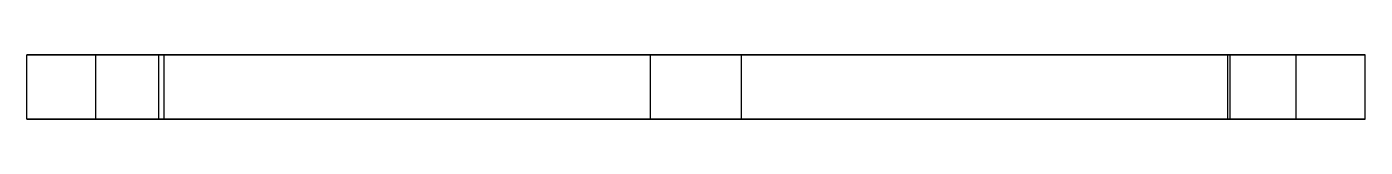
# Model space of a CAD drawing. Header units: millimetres. Extents: x -60 to 60, y 0 to 6.
import ezdxf

# ---------------------------------------------------------------- set-up
doc = ezdxf.new("R2010")
doc.units = ezdxf.units.MM
doc.layers.add('Body003', color=7, linetype='CONTINUOUS')

msp = doc.modelspace()

# ---------------------------------------------------------------- linework, layer by layer
at = {"layer": 'Body003'}
for p, q in [((-60.1, 0, 31.76), (-60.1, 5.75, 31.76)), ((-47.76, 5.75, 44.1), (-60.1, 5.75, 31.76)), ((-60.1, 0, 31.76), (-60.1, 5.75, 31.76)), ((-60.1, 0, 4.1), (-60.1, 5.75, 4.1)), ((-60.1, 5.75, 31.76), (-60.1, 5.75, 4.1)), ((-60.1, 0, 4.1), (-60.1, 5.75, 4.1)), ((-60.1, 5.75, 4.1), (-53.9, 5.75, 4.1)), ((-60.1, 0, -4.1), (-60.1, 5.75, -4.1)), ((-53.9, 5.75, -4.1), (-60.1, 5.75, -4.1)), ((-60.1, 0, -4.1), (-60.1, 5.75, -4.1)), ((-60.1, 0, -32.04), (-60.1, 5.75, -32.04)), ((-60.1, 5.75, -4.1), (-60.1, 5.75, -32.04)), ((-60.1, 0, -32.04), (-60.1, 5.75, -32.04)), ((-60.1, 5.75, -32.04), (-48.24, 5.75, -43.9)), ((-47.76, 5.75, 44.1), (-60.1, 5.75, 31.76)), ((-60.1, 5.75, 31.76), (-60.1, 5.75, 4.1)), ((-60.1, 5.75, 4.1), (-53.9, 5.75, 4.1)), ((-53.9, 5.75, -4.1), (-60.1, 5.75, -4.1)), ((-60.1, 5.75, -4.1), (-60.1, 5.75, -32.04)), ((-60.1, 5.75, -32.04), (-48.24, 5.75, -43.9)), ((-53.9, 0, 4.1), (-53.9, 5.75, 4.1)), ((-53.9, 0, 4.1), (-53.9, 5.75, 4.1)), ((-53.9, 0, -4.1), (-53.9, 5.75, -4.1)), ((-53.9, 5.75, 4.1), (-53.9, 5.75, -4.1)), ((-53.9, 0, -4.1), (-53.9, 5.75, -4.1)), ((-53.9, 5.75, 4.1), (-53.9, 5.75, -4.1)), ((-48.24, 0, -43.9), (-48.24, 5.75, -43.9)), ((-48.24, 0, -43.9), (-48.24, 5.75, -43.9)), ((-48.24, 5.75, -43.9), (-4.1, 5.75, -43.9)), ((-48.24, 5.75, -43.9), (-4.1, 5.75, -43.9)), ((-47.76, 0, 44.1), (-47.76, 5.75, 44.1)), ((-4.1, 5.75, 44.1), (-47.76, 5.75, 44.1)), ((-47.76, 0, 44.1), (-47.76, 5.75, 44.1)), ((-4.1, 5.75, 44.1), (-47.76, 5.75, 44.1)), ((-4.1, 0, 37.9), (-4.1, 5.75, 37.9)), ((4.1, 5.75, 37.9), (-4.1, 5.75, 37.9)), ((-4.1, 0, 37.9), (-4.1, 5.75, 37.9)), ((-4.1, 0, 44.1), (-4.1, 5.75, 44.1)), ((-4.1, 5.75, 37.9), (-4.1, 5.75, 44.1)), ((-4.1, 0, 44.1), (-4.1, 5.75, 44.1)), ((-4.1, 0, -43.9), (-4.1, 5.75, -43.9)), ((-4.1, 0, -43.9), (-4.1, 5.75, -43.9)), ((-4.1, 0, -37.9), (-4.1, 5.75, -37.9)), ((-4.1, 5.75, -43.9), (-4.1, 5.75, -37.9)), ((-4.1, 0, -37.9), (-4.1, 5.75, -37.9)), ((-4.1, 5.75, -37.9), (4.1, 5.75, -37.9)), ((4.1, 5.75, 37.9), (-4.1, 5.75, 37.9)), ((-4.1, 5.75, 37.9), (-4.1, 5.75, 44.1)), ((-4.1, 5.75, -43.9), (-4.1, 5.75, -37.9)), ((-4.1, 5.75, -37.9), (4.1, 5.75, -37.9)), ((4.1, 0, 44.1), (4.1, 5.75, 44.1)), ((47.76, 5.75, 44.1), (4.1, 5.75, 44.1)), ((4.1, 0, 44.1), (4.1, 5.75, 44.1)), ((4.1, 0, 37.9), (4.1, 5.75, 37.9)), ((4.1, 5.75, 44.1), (4.1, 5.75, 37.9)), ((4.1, 0, 37.9), (4.1, 5.75, 37.9)), ((4.1, 0, -37.9), (4.1, 5.75, -37.9)), ((4.1, 0, -37.9), (4.1, 5.75, -37.9)), ((4.1, 0, -43.9), (4.1, 5.75, -43.9)), ((4.1, 5.75, -37.9), (4.1, 5.75, -43.9)), ((4.1, 0, -43.9), (4.1, 5.75, -43.9)), ((4.1, 5.75, -43.9), (47.96, 5.75, -43.9)), ((47.76, 5.75, 44.1), (4.1, 5.75, 44.1)), ((4.1, 5.75, 44.1), (4.1, 5.75, 37.9)), ((4.1, 5.75, -37.9), (4.1, 5.75, -43.9)), ((4.1, 5.75, -43.9), (47.96, 5.75, -43.9)), ((47.76, 0, 44.1), (47.76, 5.75, 44.1)), ((60.1, 5.75, 31.76), (47.76, 5.75, 44.1)), ((47.76, 0, 44.1), (47.76, 5.75, 44.1)), ((60.1, 5.75, 31.76), (47.76, 5.75, 44.1)), ((47.96, 0, -43.9), (47.96, 5.75, -43.9)), ((47.96, 0, -43.9), (47.96, 5.75, -43.9)), ((47.96, 5.75, -43.9), (60.1, 5.75, -31.76)), ((47.96, 5.75, -43.9), (60.1, 5.75, -31.76)), ((53.9, 0, -4.1), (53.9, 5.75, -4.1)), ((60.1, 5.75, -4.1), (53.9, 5.75, -4.1)), ((53.9, 0, -4.1), (53.9, 5.75, -4.1)), ((53.9, 0, 4.1), (53.9, 5.75, 4.1)), ((53.9, 5.75, -4.1), (53.9, 5.75, 4.1)), ((53.9, 0, 4.1), (53.9, 5.75, 4.1)), ((53.9, 5.75, 4.1), (60.1, 5.75, 4.1)), ((60.1, 5.75, -4.1), (53.9, 5.75, -4.1)), ((53.9, 5.75, -4.1), (53.9, 5.75, 4.1)), ((53.9, 5.75, 4.1), (60.1, 5.75, 4.1)), ((60.1, 0, 31.76), (60.1, 5.75, 31.76)), ((60.1, 0, -31.76), (60.1, 5.75, -31.76)), ((60.1, 0, -31.76), (60.1, 5.75, -31.76)), ((60.1, 0, -4.1), (60.1, 5.75, -4.1)), ((60.1, 5.75, -31.76), (60.1, 5.75, -4.1)), ((60.1, 0, -4.1), (60.1, 5.75, -4.1)), ((60.1, 0, 4.1), (60.1, 5.75, 4.1)), ((60.1, 0, 4.1), (60.1, 5.75, 4.1)), ((60.1, 0, 31.76), (60.1, 5.75, 31.76)), ((60.1, 5.75, 4.1), (60.1, 5.75, 31.76)), ((60.1, 5.75, -31.76), (60.1, 5.75, -4.1)), ((60.1, 5.75, 4.1), (60.1, 5.75, 31.76)), ((-47.76, 0, 44.1), (-60.1, 0, 31.76)), ((-60.1, 0, 31.76), (-60.1, 0, 4.1)), ((-60.1, 0, 4.1), (-53.9, 0, 4.1)), ((-53.9, 0, -4.1), (-60.1, 0, -4.1)), ((-60.1, 0, -4.1), (-60.1, 0, -32.04)), ((-60.1, 0, -32.04), (-48.24, 0, -43.9)), ((-47.76, 0, 44.1), (-60.1, 0, 31.76)), ((-60.1, 0, 31.76), (-60.1, 0, 4.1)), ((-60.1, 0, 4.1), (-53.9, 0, 4.1)), ((-53.9, 0, -4.1), (-60.1, 0, -4.1)), ((-60.1, 0, -4.1), (-60.1, 0, -32.04)), ((-60.1, 0, -32.04), (-48.24, 0, -43.9)), ((-53.9, 0, 4.1), (-53.9, 0, -4.1)), ((-53.9, 0, 4.1), (-53.9, 0, -4.1)), ((-48.24, 0, -43.9), (-4.1, 0, -43.9)), ((-48.24, 0, -43.9), (-4.1, 0, -43.9)), ((-4.1, 0, 44.1), (-47.76, 0, 44.1)), ((-4.1, 0, 44.1), (-47.76, 0, 44.1)), ((4.1, 0, 37.9), (-4.1, 0, 37.9)), ((-4.1, 0, 37.9), (-4.1, 0, 44.1)), ((-4.1, 0, -43.9), (-4.1, 0, -37.9)), ((-4.1, 0, -37.9), (4.1, 0, -37.9)), ((4.1, 0, 37.9), (-4.1, 0, 37.9)), ((-4.1, 0, 37.9), (-4.1, 0, 44.1)), ((-4.1, 0, -43.9), (-4.1, 0, -37.9)), ((-4.1, 0, -37.9), (4.1, 0, -37.9)), ((47.76, 0, 44.1), (4.1, 0, 44.1)), ((4.1, 0, 44.1), (4.1, 0, 37.9)), ((4.1, 0, -37.9), (4.1, 0, -43.9)), ((4.1, 0, -43.9), (47.96, 0, -43.9)), ((47.76, 0, 44.1), (4.1, 0, 44.1)), ((4.1, 0, 44.1), (4.1, 0, 37.9)), ((4.1, 0, -37.9), (4.1, 0, -43.9)), ((4.1, 0, -43.9), (47.96, 0, -43.9)), ((60.1, 0, 31.76), (47.76, 0, 44.1)), ((60.1, 0, 31.76), (47.76, 0, 44.1)), ((47.96, 0, -43.9), (60.1, 0, -31.76)), ((47.96, 0, -43.9), (60.1, 0, -31.76)), ((60.1, 0, -4.1), (53.9, 0, -4.1)), ((53.9, 0, -4.1), (53.9, 0, 4.1)), ((53.9, 0, 4.1), (60.1, 0, 4.1)), ((60.1, 0, -4.1), (53.9, 0, -4.1)), ((53.9, 0, -4.1), (53.9, 0, 4.1)), ((53.9, 0, 4.1), (60.1, 0, 4.1)), ((60.1, 0, -31.76), (60.1, 0, -4.1)), ((60.1, 0, 4.1), (60.1, 0, 31.76)), ((60.1, 0, -31.76), (60.1, 0, -4.1)), ((60.1, 0, 4.1), (60.1, 0, 31.76))]:
    msp.add_line(p, q, dxfattribs=at)

doc.saveas('drawing.dxf')
